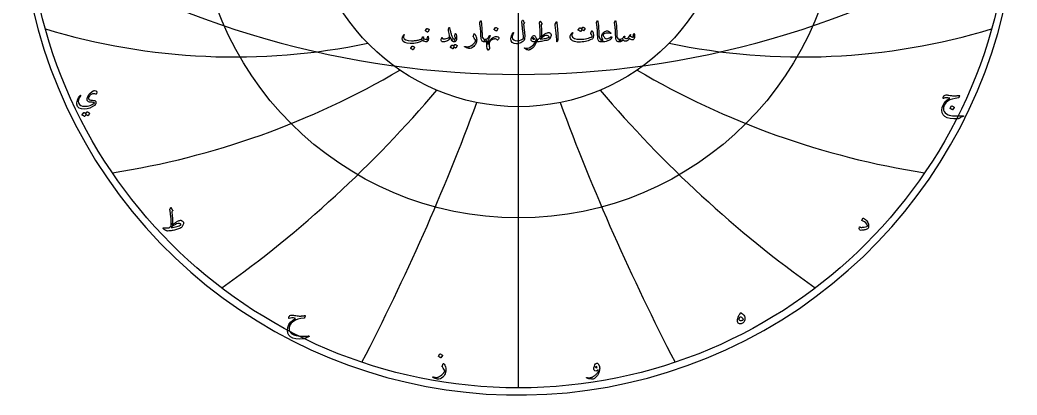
# Model space of a CAD drawing. Header units: millimetres. Extents: x -75 to 75, y -75 to 77.
# Drawn here: x -75.3 to 75.3, y -75.3 to -18.7 of the extents above; entities that cross this region are included whole.
import ezdxf

# ---------------------------------------------------------------- set-up
doc = ezdxf.new("R2010")
doc.units = ezdxf.units.MM
for name, color, linetype in [('CUT_OUTER', 1, 'Continuous'), ('ENGRAVE', 7, 'Continuous'), ('ENGRAVE_FINE', 8, 'Continuous'), ('TEXT', 5, 'Continuous')]:
    doc.layers.add(name, color=color, linetype=linetype)

msp = doc.modelspace()

# ---------------------------------------------------------------- linework, layer by layer
at = {"layer": 'CUT_OUTER'}
msp.add_arc((-0.0002, -0.0002), 75.3374, 146.249794, 87.803295, dxfattribs=at)
at = {"layer": 'ENGRAVE'}
for points in [[(0, -74.25), (0, 74.25)], [(0, -74.25), (0, -31.8152)]]:
    msp.add_lwpolyline(points, dxfattribs=at)
for radius in [74.25, 48.6033, 31.8152]:
    msp.add_circle((0, 0), radius, dxfattribs=at)
for centre, radius, start, end in [((-42.8764, 74.2642), 98.5689, 253.125475, 281.775865), ((42.8764, 74.2642), 98.5689, 258.224135, 286.874525), ((-80.4797, 80.4797), 123.7588, 278.882702, 300.370494), ((80.4797, 80.4797), 123.7588, 239.629506, 261.117298), ((-147.3692, 85.0837), 176.9723, 305.399857, 319.725052), ((147.3692, 85.0837), 176.9723, 220.274948, 234.600143), ((-328.0961, 87.9131), 343.1298, 332.527684, 339.690281), ((328.0961, 87.9131), 343.1298, 200.309719, 207.472316)]:
    msp.add_arc(centre, radius, start, end, dxfattribs=at)
at = {"layer": 'ENGRAVE_FINE'}
msp.add_arc((0, 111.5504), 138.4917, 237.678517, 302.321483, dxfattribs=at)
at = {"layer": 'TEXT'}
for points in [[(-5.7107, -18.869), (-5.7022, -18.8558), (-5.6942, -18.847), (-5.6868, -18.8426), (-5.6799, -18.8426), (-5.6695, -18.8484), (-5.6602, -18.8657), (-5.6519, -18.8945), (-5.6448, -18.9348), (-5.6086, -19.2628), (-5.5789, -19.5661), (-5.5559, -19.8446), (-5.5394, -20.0985), (-5.5288, -20.3156), (-5.5191, -20.5102), (-5.5102, -20.6822), (-5.5021, -20.8318), (-5.4951, -20.9589), (-5.4895, -21.0634), (-5.4852, -21.1455), (-5.4823, -21.205), (-5.4434, -21.3834), (-5.3572, -21.5146), (-5.2238, -21.5986), (-5.0432, -21.6354), (-4.993, -21.6486), (-4.9609, -21.6793), (-4.9469, -21.7276), (-4.951, -21.7935), (-4.9716, -21.8972), (-4.9938, -21.9713), (-5.0177, -22.0158), (-5.0432, -22.0306), (-5.2973, -21.9971), (-5.4845, -21.8967), (-5.6047, -21.7292), (-5.658, -21.4949), (-5.6663, -21.3828), (-5.6739, -21.2704), (-5.6806, -21.1577), (-5.6865, -21.0448), (-5.6919, -20.9316), (-5.6969, -20.8181), (-5.7017, -20.7043), (-5.7063, -20.5903), (-5.7145, -20.3728), (-5.726, -20.177), (-5.7409, -20.0028), (-5.759, -19.8504), (-5.7804, -19.704), (-5.8051, -19.5479), (-5.8331, -19.3823), (-5.8644, -19.2071), (-5.8685, -19.1755), (-5.8676, -19.1467), (-5.8619, -19.1206), (-5.8512, -19.0973)], [(0.6038, -18.7636), (0.6115, -18.7501), (0.6213, -18.7405), (0.6334, -18.7348), (0.6477, -18.7328), (0.662, -18.7353), (0.674, -18.7427), (0.6839, -18.7551), (0.6916, -18.7724), (0.7325, -18.8731), (0.7761, -18.9601), (0.8225, -19.0334), (0.8716, -19.0929), (0.8862, -19.1143), (0.8903, -19.139), (0.884, -19.167), (0.8672, -19.1983), (0.8565, -19.2134), (0.8464, -19.2279), (0.8368, -19.2419), (0.8277, -19.2554), (0.8192, -19.268), (0.8113, -19.2795), (0.8039, -19.29), (0.797, -19.2993), (0.7855, -19.3163), (0.7772, -19.3366), (0.7723, -19.3602), (0.7706, -19.3871), (0.7759, -19.463), (0.7827, -19.5458), (0.7912, -19.6354), (0.8014, -19.7318), (0.8129, -19.8352), (0.8255, -19.9453), (0.8393, -20.0624), (0.8541, -20.1863), (0.8707, -20.3099), (0.8854, -20.4262), (0.8981, -20.535), (0.909, -20.6364), (0.9182, -20.7307), (0.926, -20.8181), (0.9324, -20.8986), (0.9375, -20.9723), (0.9433, -21.1905), (0.9254, -21.3972), (0.884, -21.5923), (0.8189, -21.7759), (0.7555, -21.8838), (0.6576, -21.9834), (0.525, -22.0748), (0.3579, -22.1579), (0.1767, -22.2268), (0.0066, -22.2754), (-0.1526, -22.3037), (-0.3008, -22.3116), (-0.6718, -22.2606), (-0.9375, -22.1206), (-1.0978, -21.8917), (-1.1527, -21.5739), (-1.1335, -21.3371), (-1.0714, -21.1052), (-0.9666, -20.8782), (-0.8189, -20.6562), (-0.8077, -20.6433), (-0.7959, -20.6353), (-0.7835, -20.6323), (-0.7706, -20.6342), (-0.7569, -20.6394), (-0.7465, -20.6463), (-0.7394, -20.6548), (-0.7355, -20.6649), (-0.7328, -20.68), (-0.7333, -20.6946), (-0.7372, -20.7086), (-0.7443, -20.722), (-0.845, -20.9183), (-0.9145, -21.0854), (-0.9526, -21.2234), (-0.9595, -21.3324), (-0.8862, -21.567), (-0.7278, -21.7309), (-0.4844, -21.8239), (-0.1559, -21.8462), (0.1402, -21.814), (0.3919, -21.7397), (0.5991, -21.623), (0.7619, -21.4641), (0.7584, -21.3874), (0.7525, -21.2978), (0.7442, -21.1953), (0.7333, -21.0799), (0.7197, -20.9513), (0.7031, -20.8093), (0.6835, -20.6538), (0.6609, -20.4849), (0.6395, -20.3106), (0.6191, -20.1391), (0.5999, -19.9703), (0.5818, -19.8043), (0.5651, -19.641), (0.55, -19.4804), (0.5365, -19.3226), (0.5247, -19.1676), (0.5072, -19.0183), (0.508, -19.0013), (0.5105, -18.9853), (0.5146, -18.9705), (0.5203, -18.9568)], [(3.2824, -18.9217), (3.2928, -18.9104), (3.3021, -18.903), (3.3104, -18.8994), (3.3175, -18.8997), (3.326, -18.9035), (3.334, -18.9107), (3.3414, -18.9211), (3.3482, -18.9348), (3.3761, -18.9941), (3.4026, -19.049), (3.4277, -19.0995), (3.4514, -19.1456), (3.4741, -19.1868), (3.4959, -19.2225), (3.5169, -19.2526), (3.5371, -19.2773), (3.5519, -19.2977), (3.5568, -19.3191), (3.5519, -19.3416), (3.5371, -19.3652), (3.4492, -19.4749), (3.438, -19.4939), (3.4306, -19.5156), (3.427, -19.54), (3.4273, -19.5672), (3.4415, -19.7744), (3.4536, -19.9569), (3.4635, -20.1147), (3.4712, -20.2478), (3.477, -20.3565), (3.4811, -20.441), (3.4835, -20.5014), (3.4844, -20.5376), (3.4834, -20.6446), (3.4805, -20.7462), (3.4757, -20.8422), (3.469, -20.9328), (3.4606, -21.0179), (3.4509, -21.0975), (3.4398, -21.1716), (3.4273, -21.2402), (3.7256, -21.0118), (3.9839, -20.8362), (4.202, -20.7132), (4.3802, -20.643), (4.4595, -20.6243), (4.5305, -20.6166), (4.5934, -20.6199), (4.648, -20.6342), (4.7251, -20.6743), (4.7984, -20.7374), (4.8678, -20.8236), (4.9334, -20.9328), (4.9436, -20.9589), (4.9477, -20.9888), (4.9458, -21.0225), (4.9378, -21.0601), (4.8942, -21.1952), (4.8423, -21.3236), (4.7822, -21.4455), (4.7139, -21.5607), (4.6475, -21.6348), (4.5536, -21.6991), (4.4323, -21.7534), (4.2835, -21.7979), (4.0844, -21.8419), (3.8867, -21.8818), (3.6903, -21.9176), (3.4953, -21.9493), (3.302, -21.9767), (3.1106, -21.9993), (2.9211, -22.0173), (2.7335, -22.0306), (2.7123, -22.0245), (2.6929, -22.0064), (2.675, -21.9762), (2.6588, -21.934), (2.6446, -21.8821), (2.6369, -21.8319), (2.6358, -21.7833), (2.6413, -21.7364), (2.6536, -21.6955), (2.6731, -21.665), (2.6997, -21.645), (2.7335, -21.6354), (2.7783, -21.6329), (2.8208, -21.6299), (2.8607, -21.6263), (2.8981, -21.6222), (2.9331, -21.6181), (2.9657, -21.6145), (2.9957, -21.6115), (3.0233, -21.609), (3.2692, -21.3719), (3.2714, -21.3616), (3.2736, -21.3483), (3.2758, -21.332), (3.278, -21.3126), (3.2802, -21.2903), (3.2824, -21.2649), (3.2846, -21.2365), (3.2868, -21.205), (3.2887, -21.1709), (3.2901, -21.1342), (3.2909, -21.0951), (3.2912, -21.0536), (3.2912, -21.0098), (3.2912, -20.9641), (3.2912, -20.9165), (3.2912, -20.8669), (3.2906, -20.8109), (3.289, -20.744), (3.2862, -20.666), (3.2824, -20.5771), (3.2774, -20.4778), (3.2714, -20.3685), (3.2643, -20.2494), (3.256, -20.1204), (3.2371, -19.8342), (3.2198, -19.6078), (3.2042, -19.4412), (3.1902, -19.3344), (3.1789, -19.2658), (3.1715, -19.2137), (3.1679, -19.178), (3.1682, -19.1588), (3.1815, -19.1226), (3.1951, -19.0885), (3.209, -19.0567), (3.2231, -19.027), (3.2375, -18.9991), (3.2522, -18.9722), (3.2671, -18.9464), (3.2824, -18.9217)], [(5.6668, -19.0885), (5.7087, -19.0073), (5.7425, -18.9787), (5.768, -19.0029), (5.7853, -19.0797), (5.8863, -20.1556), (5.9464, -20.8159), (5.9599, -21.3434), (5.9267, -21.738), (5.8468, -21.9998), (5.8322, -22.0213), (5.8193, -22.0328), (5.8081, -22.0344), (5.7985, -22.0262), (5.7908, -22.0133), (5.7853, -21.9966), (5.782, -21.976), (5.7809, -21.9515), (5.7809, -21.7614), (5.7721, -21.5596), (5.7546, -21.3464), (5.7282, -21.1216), (5.7225, -21.0629), (5.7052, -20.9043), (5.6764, -20.6457), (5.636, -20.2873), (5.5394, -19.4925), (5.5372, -19.4502), (5.5394, -19.4113), (5.546, -19.3756), (5.557, -19.3432)], [(11.9373, -18.869), (11.9458, -18.8558), (11.9538, -18.847), (11.9612, -18.8426), (11.968, -18.8426), (11.9785, -18.8484), (11.9878, -18.8657), (11.996, -18.8945), (12.0032, -18.9348), (12.0394, -19.2628), (12.069, -19.5661), (12.0921, -19.8446), (12.1085, -20.0985), (12.1191, -20.3156), (12.1288, -20.5102), (12.1378, -20.6822), (12.1459, -20.8318), (12.1529, -20.9589), (12.1585, -21.0634), (12.1627, -21.1455), (12.1656, -21.205), (12.2046, -21.3834), (12.2908, -21.5146), (12.4242, -21.5986), (12.6047, -21.6354), (12.655, -21.6486), (12.6871, -21.6793), (12.7011, -21.7276), (12.6969, -21.7935), (12.6764, -21.8972), (12.6541, -21.9713), (12.6303, -22.0158), (12.6047, -22.0306), (12.3506, -21.9971), (12.1634, -21.8967), (12.0432, -21.7292), (11.99, -21.4949), (11.9816, -21.3828), (11.9741, -21.2704), (11.9673, -21.1577), (11.9614, -21.0448), (11.9561, -20.9316), (11.951, -20.8181), (11.9462, -20.7043), (11.9417, -20.5903), (11.9334, -20.3728), (11.9219, -20.177), (11.9071, -20.0028), (11.889, -19.8504), (11.8676, -19.704), (11.8429, -19.5479), (11.8149, -19.3823), (11.7836, -19.2071), (11.7795, -19.1755), (11.7803, -19.1467), (11.7861, -19.1206), (11.7968, -19.0973)], [(14.6554, -18.869), (14.6639, -18.8558), (14.6719, -18.847), (14.6793, -18.8426), (14.6861, -18.8426), (14.6966, -18.8484), (14.7059, -18.8657), (14.7141, -18.8945), (14.7213, -18.9348), (14.7575, -19.2628), (14.7871, -19.5661), (14.8102, -19.8446), (14.8266, -20.0985), (14.8372, -20.3156), (14.847, -20.5102), (14.8559, -20.6822), (14.864, -20.8318), (14.871, -20.9589), (14.8766, -21.0634), (14.8809, -21.1455), (14.8837, -21.205), (14.9227, -21.3834), (15.0089, -21.5146), (15.1423, -21.5986), (15.3228, -21.6354), (15.3731, -21.6486), (15.4052, -21.6793), (15.4192, -21.7276), (15.4151, -21.7935), (15.3945, -21.8972), (15.3722, -21.9713), (15.3484, -22.0158), (15.3228, -22.0306), (15.0687, -21.9971), (14.8815, -21.8967), (14.7613, -21.7292), (14.7081, -21.4949), (14.6997, -21.3828), (14.6922, -21.2704), (14.6854, -21.1577), (14.6795, -21.0448), (14.6742, -20.9316), (14.6691, -20.8181), (14.6643, -20.7043), (14.6598, -20.5903), (14.6516, -20.3728), (14.64, -20.177), (14.6252, -20.0028), (14.6071, -19.8504), (14.5857, -19.704), (14.561, -19.5479), (14.533, -19.3823), (14.5017, -19.2071), (14.4976, -19.1755), (14.4984, -19.1467), (14.5042, -19.1206), (14.5149, -19.0973)], [(-14.4007, -21.451), (-14.3965, -21.4531), (-14.3925, -21.4553), (-14.3888, -21.4575), (-14.3853, -21.4597), (-14.3819, -21.4622), (-14.3782, -21.4652), (-14.3742, -21.4688), (-14.37, -21.4729), (-14.3346, -21.5146), (-14.3206, -21.5739), (-14.328, -21.6507), (-14.3568, -21.7452), (-14.3834, -21.8025), (-14.4106, -21.8385), (-14.4383, -21.853), (-14.4666, -21.8462), (-14.4808, -21.8393), (-14.4929, -21.8363), (-14.5028, -21.8371), (-14.5105, -21.8418), (-14.8706, -22.0388), (-15.3009, -22.1777), (-15.8015, -22.2584), (-16.3723, -22.2809), (-16.8339, -22.2414), (-17.1825, -22.136), (-17.418, -21.9647), (-17.5404, -21.7276), (-17.5593, -21.6156), (-17.5634, -21.5036), (-17.5527, -21.3917), (-17.5272, -21.2797), (-17.4923, -21.1806), (-17.4492, -21.0898), (-17.3979, -21.0072), (-17.3384, -20.9328), (-17.3271, -20.9235), (-17.3153, -20.9174), (-17.303, -20.9147), (-17.2901, -20.9152), (-17.278, -20.9204), (-17.2681, -20.9273), (-17.2604, -20.9358), (-17.2549, -20.946), (-17.2525, -20.9559), (-17.2538, -20.9679), (-17.2591, -20.9822), (-17.2681, -20.9987), (-17.3318, -21.092), (-17.3735, -21.1831), (-17.3933, -21.272), (-17.3911, -21.3587), (-17.2868, -21.5761), (-17.0442, -21.732), (-16.6632, -21.8264), (-16.144, -21.8593), (-16.0014, -21.8571), (-15.8591, -21.8505), (-15.7171, -21.8396), (-15.5753, -21.8242), (-15.4347, -21.8044), (-15.2959, -21.7803), (-15.1591, -21.7517), (-15.0242, -21.7188), (-14.8933, -21.6815), (-14.786, -21.6442), (-14.7023, -21.6068), (-14.6422, -21.5695), (-14.619, -21.5498), (-14.5978, -21.5256), (-14.5784, -21.4971), (-14.561, -21.4641), (-14.5447, -21.4274), (-14.5286, -21.3873), (-14.5128, -21.3439), (-14.4973, -21.2973), (-14.4913, -21.283), (-14.4819, -21.2709), (-14.4693, -21.261), (-14.4534, -21.2534), (-14.4364, -21.2492), (-14.4205, -21.2501), (-14.4056, -21.2558), (-14.3919, -21.2665), (-14.3809, -21.2813), (-14.3744, -21.2995), (-14.3722, -21.3209), (-14.3744, -21.3456)], [(-13.8474, -20.0063), (-13.8419, -20.0008), (-13.8343, -19.9975), (-13.8244, -19.9964), (-13.8123, -19.9975), (-13.7269, -20.0321), (-13.6465, -20.0743), (-13.5711, -20.1243), (-13.5005, -20.1819), (-13.4937, -20.1907), (-13.4906, -20.1995), (-13.4915, -20.2083), (-13.4961, -20.217), (-13.7025, -20.5508), (-13.7102, -20.5587), (-13.7201, -20.5607), (-13.7322, -20.5565), (-13.7464, -20.5464), (-13.7588, -20.5376), (-13.7783, -20.5244), (-13.8049, -20.5069), (-13.8386, -20.4849), (-13.8801, -20.4586), (-13.9298, -20.4278), (-13.9877, -20.3927), (-14.0538, -20.3532), (-14.0626, -20.3466), (-14.067, -20.34), (-14.067, -20.3334), (-14.0626, -20.3268)], [(-10.4136, -19.9492), (-10.3883, -20.0643), (-10.3609, -20.1814), (-10.3312, -20.3003), (-10.2994, -20.4212), (-10.2654, -20.5446), (-10.2291, -20.671), (-10.1907, -20.8004), (-10.1501, -20.9328), (-10.068, -21.171), (-9.9931, -21.35), (-9.9253, -21.4696), (-9.8647, -21.53), (-9.8117, -21.5659), (-9.7582, -21.6167), (-9.7041, -21.6823), (-9.6495, -21.7627), (-9.5979, -21.8623), (-9.5836, -21.9373), (-9.6067, -21.9875), (-9.6671, -22.013), (-9.8622, -21.9933), (-10.0348, -21.8637), (-10.1849, -21.6244), (-10.3126, -21.2753), (-10.3153, -21.2695), (-10.3192, -21.2654), (-10.3241, -21.263), (-10.3301, -21.2621), (-10.3345, -21.263), (-10.3389, -21.2654), (-10.3433, -21.2695), (-10.3477, -21.2753), (-10.36, -21.3318), (-10.3751, -21.3917), (-10.393, -21.4548), (-10.4136, -21.5212), (-10.4361, -21.5841), (-10.4597, -21.6365), (-10.4844, -21.6785), (-10.5102, -21.71), (-10.6029, -21.791), (-10.7187, -21.8626), (-10.8576, -21.9249), (-11.0195, -21.9779), (-11.1842, -22.0171), (-11.3269, -22.0339), (-11.4477, -22.0281), (-11.5465, -21.9998), (-11.631, -21.929), (-11.6694, -21.8044), (-11.6617, -21.626), (-11.6079, -21.3939), (-11.6027, -21.3862), (-11.5959, -21.3807), (-11.5874, -21.3774), (-11.5772, -21.3763), (-11.5651, -21.3777), (-11.5553, -21.3818), (-11.5476, -21.3887), (-11.5421, -21.3983), (-11.5212, -21.4468), (-11.4982, -21.4872), (-11.4729, -21.5193), (-11.4455, -21.5432), (-11.3599, -21.575), (-11.2435, -21.5827), (-11.0964, -21.5662), (-10.9185, -21.5256), (-10.7289, -21.4647), (-10.5815, -21.3961), (-10.4764, -21.3198), (-10.4136, -21.2358), (-10.4031, -21.1507), (-10.4201, -21.0053), (-10.4646, -20.7994), (-10.5365, -20.5332), (-10.5711, -20.393), (-10.5914, -20.2796), (-10.5974, -20.1932), (-10.5892, -20.1336), (-10.5058, -19.8965), (-10.4967, -19.8715), (-10.4871, -19.8537), (-10.477, -19.843), (-10.4663, -19.8394), (-10.4531, -19.8463), (-10.4399, -19.8669), (-10.4267, -19.9012), (-10.4136, -19.9492)], [(-9.5266, -21.3675), (-9.5524, -21.3244), (-9.5771, -21.2874), (-9.6007, -21.2564), (-9.6232, -21.2314), (-9.6394, -21.21), (-9.6484, -21.1853), (-9.6503, -21.1573), (-9.6451, -21.126), (-9.5529, -20.7923), (-9.54, -20.7632), (-9.5233, -20.755), (-9.5027, -20.7676), (-9.4783, -20.8011), (-9.4415, -20.8721), (-9.4102, -20.958), (-9.3844, -21.0588), (-9.3641, -21.1743), (-9.3523, -21.2852), (-9.3476, -21.3939), (-9.3501, -21.5004), (-9.3597, -21.6046), (-9.3753, -21.6955), (-9.3959, -21.7748), (-9.4214, -21.8426), (-9.4519, -21.8988), (-9.4895, -21.9406), (-9.5408, -21.9735), (-9.6059, -21.9976), (-9.6846, -22.013), (-9.7653, -22.016), (-9.8405, -22.0031), (-9.9102, -21.9743), (-9.9744, -21.9296), (-10.0241, -21.8728), (-10.0502, -21.8077), (-10.0527, -21.7345), (-10.0315, -21.6529), (-9.9978, -21.5863), (-9.958, -21.5443), (-9.9122, -21.527), (-9.8603, -21.5344), (-9.7406, -21.5632), (-9.6363, -21.5662), (-9.5474, -21.5434), (-9.4739, -21.4949), (-9.4722, -21.482), (-9.4804, -21.4564), (-9.4986, -21.4183), (-9.5266, -21.3675)], [(-6.7206, -20.8055), (-6.7182, -20.7975), (-6.7151, -20.7912), (-6.7116, -20.7865), (-6.7074, -20.7835), (-6.6951, -20.7824), (-6.68, -20.7879), (-6.6622, -20.8), (-6.6416, -20.8186), (-6.5614, -20.9139), (-6.4923, -21.0239), (-6.4341, -21.1488), (-6.3869, -21.2885), (-6.3501, -21.4389), (-6.3276, -21.5871), (-6.3194, -21.7331), (-6.3254, -21.8769), (-6.3644, -22.0663), (-6.4286, -22.2479), (-6.5181, -22.4219), (-6.6328, -22.5883), (-6.77, -22.7389), (-6.927, -22.8616), (-7.1037, -22.9563), (-7.3003, -23.023), (-7.3529, -23.0342), (-7.4056, -23.0372), (-7.4583, -23.032), (-7.511, -23.0186), (-7.6325, -22.9762), (-7.7421, -22.9368), (-7.8399, -22.9004), (-7.926, -22.8671), (-8, -22.8368), (-8.0616, -22.8095), (-8.1108, -22.7852), (-8.1477, -22.7639), (-8.1554, -22.7573), (-8.1609, -22.7507), (-8.1642, -22.7441), (-8.1653, -22.7376), (-8.1645, -22.729), (-8.162, -22.7211), (-8.1579, -22.7137), (-8.1521, -22.7068), (-8.1447, -22.7016), (-8.1357, -22.6991), (-8.125, -22.6994), (-8.1126, -22.7024), (-8.0374, -22.7226), (-7.9655, -22.7392), (-7.8969, -22.7522), (-7.8316, -22.7617), (-7.769, -22.7676), (-7.7086, -22.7699), (-7.6504, -22.7687), (-7.5945, -22.7639), (-7.5386, -22.755), (-7.4808, -22.7414), (-7.4211, -22.7231), (-7.3595, -22.7002), (-7.296, -22.6724), (-7.2305, -22.6393), (-7.1632, -22.601), (-7.0939, -22.5575), (-6.8993, -22.4175), (-6.7327, -22.2655), (-6.5941, -22.1014), (-6.4835, -21.9252), (-6.4764, -21.9109), (-6.4725, -21.8945), (-6.472, -21.8758), (-6.4747, -21.8549), (-6.5208, -21.7317), (-6.5933, -21.5948), (-6.6921, -21.4441), (-6.8172, -21.2797), (-6.8227, -21.2693), (-6.826, -21.2599), (-6.8271, -21.2517), (-6.826, -21.2446)], [(-4.3406, -21.9955), (-4.3889, -22.0992), (-4.4241, -22.2084), (-4.446, -22.3231), (-4.4548, -22.4433), (-4.451, -22.5685), (-4.435, -22.698), (-4.407, -22.832), (-4.367, -22.9703), (-4.362, -22.9887), (-4.3604, -23.0043), (-4.362, -23.0172), (-4.367, -23.0274), (-4.5251, -23.2513), (-4.5396, -23.2675), (-4.5525, -23.2766), (-4.5638, -23.2785), (-4.5734, -23.2733), (-4.7238, -23.0156), (-4.7973, -22.6991), (-4.794, -22.324), (-4.7139, -21.8901), (-4.7904, -21.9515), (-4.8709, -21.9955), (-4.9551, -22.0218), (-5.0432, -22.0306), (-5.0621, -22.0248), (-5.0794, -22.0075), (-5.0951, -21.9787), (-5.1091, -21.9384), (-5.117, -21.9141), (-5.1233, -21.8895), (-5.128, -21.8647), (-5.131, -21.8396), (-5.1332, -21.8145), (-5.1354, -21.7896), (-5.1376, -21.7651), (-5.1398, -21.7408), (-5.1371, -21.6963), (-5.1201, -21.6639), (-5.0888, -21.6436), (-5.0432, -21.6354), (-4.864, -21.5953), (-4.6952, -21.4971), (-4.5369, -21.3406), (-4.3889, -21.126), (-4.3689, -21.0988), (-4.3483, -21.0832), (-4.3272, -21.0791), (-4.3055, -21.0865), (-4.2896, -21.1005), (-4.2814, -21.1161), (-4.2808, -21.1334), (-4.2879, -21.1524), (-4.3268, -21.221), (-4.3642, -21.2907), (-4.4003, -21.3615), (-4.435, -21.4334), (-4.4684, -21.5064), (-4.5004, -21.5805), (-4.531, -21.6557), (-4.5602, -21.732), (-4.625, -21.9397), (-4.6612, -22.1195), (-4.6689, -22.2713), (-4.648, -22.395), (-4.6461, -22.3989), (-4.6447, -22.4016), (-4.6439, -22.4033), (-4.6436, -22.4038), (-4.6433, -22.4033), (-4.6425, -22.4016), (-4.6411, -22.3989), (-4.6392, -22.395), (-4.6125, -22.3321), (-4.5849, -22.2704), (-4.5565, -22.2102), (-4.5273, -22.1513), (-4.4969, -22.0936), (-4.4652, -22.0366), (-4.4322, -21.9805), (-4.3977, -21.9252), (-4.3727, -21.8868), (-4.3505, -21.8637), (-4.331, -21.856), (-4.3143, -21.8637), (-4.3061, -21.8802), (-4.3077, -21.9076), (-4.3192, -21.9461), (-4.3406, -21.9955)], [(-3.4756, -19.8438), (-3.4701, -19.8383), (-3.4624, -19.835), (-3.4525, -19.8339), (-3.4404, -19.835), (-3.3551, -19.8696), (-3.2747, -19.9119), (-3.1992, -19.9618), (-3.1287, -20.0194), (-3.1218, -20.0282), (-3.1188, -20.037), (-3.1196, -20.0458), (-3.1243, -20.0546), (-3.3307, -20.3883), (-3.3384, -20.3963), (-3.3482, -20.3982), (-3.3603, -20.3941), (-3.3746, -20.3839), (-3.3869, -20.3751), (-3.4064, -20.362), (-3.433, -20.3444), (-3.4668, -20.3224), (-3.5082, -20.2961), (-3.5579, -20.2653), (-3.6158, -20.2302), (-3.682, -20.1907), (-3.6907, -20.1841), (-3.6951, -20.1775), (-3.6951, -20.1709), (-3.6907, -20.1644)], [(2.6457, -22.0789), (2.5427, -22.4403), (2.3701, -22.743), (2.1278, -22.987), (1.8157, -23.1723), (1.7721, -23.1911), (1.729, -23.208), (1.6865, -23.2229), (1.6445, -23.2359), (1.6033, -23.2468), (1.5632, -23.2552), (1.5243, -23.2611), (1.4864, -23.2645), (1.392, -23.251), (1.2668, -23.2019), (1.111, -23.1171), (0.9243, -22.9966), (0.9043, -22.9793), (0.8925, -22.9626), (0.8889, -22.9464), (0.8936, -22.9308), (0.904, -22.9187), (0.9177, -22.9132), (0.9348, -22.9143), (0.9551, -22.922), (1.1491, -22.9848), (1.3667, -22.9846), (1.608, -22.9212), (1.8728, -22.7946), (2.0891, -22.6478), (2.268, -22.4752), (2.4096, -22.2768), (2.5139, -22.0525), (2.5131, -22.0446), (2.5106, -22.0383), (2.5065, -22.0336), (2.5007, -22.0306), (2.3495, -22.0218), (2.2208, -22.0042), (2.1146, -21.9779), (2.0309, -21.9428), (1.9661, -21.8884), (1.9255, -21.8132), (1.909, -21.7172), (1.9167, -21.6003), (1.9192, -21.5847), (1.9222, -21.569), (1.9258, -21.5529), (1.9299, -21.5366), (1.9346, -21.5197), (1.9398, -21.502), (1.9455, -21.4835), (1.9519, -21.4641), (2.0035, -21.3387), (2.066, -21.2347), (2.1396, -21.1521), (2.2241, -21.0909), (2.3106, -21.0574), (2.3899, -21.0579), (2.4621, -21.0925), (2.5271, -21.1611), (2.5839, -21.2566), (2.627, -21.3675), (2.6564, -21.4938), (2.672, -21.6354), (2.6806, -21.6352), (2.689, -21.6348), (2.6971, -21.6341), (2.7049, -21.6332), (2.7128, -21.6322), (2.7209, -21.6315), (2.7292, -21.6311), (2.7379, -21.631), (2.7675, -21.6373), (2.7906, -21.6562), (2.807, -21.6878), (2.8169, -21.732), (2.821, -21.7806), (2.8202, -21.8297), (2.8144, -21.8794), (2.8037, -21.9296), (2.7897, -21.9738), (2.7741, -22.0053), (2.7568, -22.0243), (2.7379, -22.0306), (2.6544, -22.0306), (2.6539, -22.0385), (2.6522, -22.0492), (2.6495, -22.0627), (2.6457, -22.0789)], [(4.2265, -21.0382), (4.2042, -21.039), (4.1815, -21.0415), (4.1581, -21.0456), (4.1342, -21.0514), (3.9185, -21.1362), (3.7061, -21.2544), (3.497, -21.4062), (3.2912, -21.5915), (3.4967, -21.5723), (3.6918, -21.5498), (3.8765, -21.524), (4.0508, -21.4949), (4.2147, -21.4622), (4.3681, -21.4257), (4.5111, -21.3854), (4.6436, -21.3412), (4.656, -21.336), (4.6623, -21.3291), (4.6626, -21.3206), (4.6568, -21.3104), (4.5624, -21.1946), (4.4592, -21.1106), (4.3472, -21.0585), (4.2265, -21.0382)], [(11.1381, -20.3971), (11.1676, -20.4341), (11.1946, -20.475), (11.2192, -20.5198), (11.2413, -20.5683), (11.2609, -20.6205), (11.2781, -20.6759), (11.2927, -20.7346), (11.305, -20.7967), (11.3209, -20.9213), (11.3247, -21.0448), (11.3165, -21.1672), (11.2962, -21.2885), (11.2654, -21.3966), (11.2259, -21.4839), (11.1776, -21.5503), (11.1205, -21.5959), (10.9394, -21.6916), (10.7473, -21.777), (10.5442, -21.8519), (10.3301, -21.9164), (10.1051, -21.9699), (9.8691, -22.0119), (9.6221, -22.0424), (9.3641, -22.0613), (8.8805, -22.0564), (8.4837, -21.9889), (8.1735, -21.8588), (7.9501, -21.6661), (7.8585, -21.5154), (7.8162, -21.3533), (7.8233, -21.1795), (7.8799, -20.9943), (7.899, -20.9543), (7.921, -20.9136), (7.9462, -20.872), (7.9743, -20.8296), (8.0054, -20.7864), (8.0396, -20.7423), (8.0768, -20.6975), (8.117, -20.6518), (8.1304, -20.6389), (8.1444, -20.6309), (8.159, -20.6279), (8.1741, -20.6298), (8.1842, -20.6337), (8.1927, -20.6408), (8.1996, -20.6512), (8.2048, -20.6649), (8.2073, -20.6778), (8.2059, -20.6902), (8.2007, -20.702), (8.1917, -20.7132), (8.1541, -20.758), (8.1203, -20.8044), (8.0904, -20.8524), (8.0643, -20.9021), (8.0465, -20.9495), (8.0369, -20.9954), (8.0355, -21.0396), (8.0424, -21.0821), (8.1796, -21.3305), (8.4376, -21.5047), (8.8163, -21.6049), (9.3158, -21.631), (9.5904, -21.6204), (9.852, -21.5975), (10.1008, -21.5622), (10.3367, -21.5146), (10.56, -21.4547), (10.7709, -21.3823), (10.9695, -21.2977), (11.1557, -21.2007), (11.1375, -21.1101), (11.0964, -21.0096), (11.0322, -20.8993), (10.9449, -20.7791), (10.9421, -20.7676), (10.9427, -20.7462), (10.9465, -20.7149), (10.9537, -20.6737), (10.9556, -20.6696), (10.957, -20.666), (10.9578, -20.663), (10.9581, -20.6605), (10.9723, -20.6046), (10.9932, -20.542), (11.0206, -20.4728), (11.0547, -20.3971), (11.0698, -20.374), (11.0887, -20.3663), (11.1115, -20.374), (11.1381, -20.3971)], [(9.7066, -19.8131), (9.7121, -19.8076), (9.7198, -19.8043), (9.7296, -19.8032), (9.7417, -19.8043), (9.7849, -19.8205), (9.8268, -19.8383), (9.8673, -19.8578), (9.9064, -19.8789), (9.9444, -19.902), (9.9816, -19.9272), (10.0179, -19.9547), (10.0535, -19.9843), (10.0604, -19.9934), (10.0634, -20.003), (10.0625, -20.0131), (10.0579, -20.0238), (9.8471, -20.3576), (9.8413, -20.362), (9.8328, -20.362), (9.8216, -20.3576), (9.8076, -20.3488), (9.798, -20.3407), (9.7823, -20.3296), (9.7607, -20.3154), (9.7329, -20.2983), (9.6989, -20.2778), (9.6583, -20.2538), (9.6111, -20.2262), (9.5573, -20.1951), (9.3904, -20.4542), (9.3827, -20.4621), (9.3729, -20.464), (9.3608, -20.4599), (9.3465, -20.4498), (9.3342, -20.441), (9.3147, -20.4278), (9.2881, -20.4103), (9.2543, -20.3883), (9.2129, -20.362), (9.1632, -20.3312), (9.1053, -20.2961), (9.0391, -20.2566), (9.0323, -20.25), (9.0293, -20.2434), (9.0301, -20.2368), (9.0347, -20.2302), (9.2499, -19.9097), (9.2554, -19.9042), (9.2631, -19.9009), (9.273, -19.8998), (9.285, -19.9009), (9.3218, -19.9128), (9.3575, -19.9267), (9.3921, -19.9425), (9.4256, -19.9602), (9.4579, -19.9795), (9.4892, -20.0002), (9.5194, -20.0223), (9.5485, -20.0458)], [(14.0845, -21.3148), (13.966, -21.5783), (13.9509, -21.6044), (13.9363, -21.6255), (13.9223, -21.6417), (13.9089, -21.6529), (13.8406, -21.6997), (13.7673, -21.7435), (13.6891, -21.7843), (13.6059, -21.822), (13.5181, -21.8573), (13.4259, -21.8906), (13.3293, -21.922), (13.2283, -21.9515), (13.0395, -21.9976), (12.8726, -22.0262), (12.7277, -22.0372), (12.6047, -22.0306), (12.5578, -22.0092), (12.5268, -21.9669), (12.5117, -21.9038), (12.5125, -21.8198), (12.5238, -21.7441), (12.54, -21.6881), (12.5611, -21.6518), (12.5872, -21.6354), (12.5916, -21.6354), (12.596, -21.6354), (12.6003, -21.6354), (12.6047, -21.6354), (12.6374, -21.6387), (12.6695, -21.6398), (12.7011, -21.6387), (12.7321, -21.6354), (12.6788, -21.5566), (12.6377, -21.4696), (12.6086, -21.3744), (12.5916, -21.2709), (12.5891, -21.0857), (12.6212, -20.9207), (12.6879, -20.7761), (12.7892, -20.6518), (12.9195, -20.5357), (13.0471, -20.4465), (13.172, -20.3842), (13.2941, -20.3488), (13.4259, -20.3491), (13.5752, -20.3982), (13.742, -20.4962), (13.9265, -20.643), (13.9473, -20.6658), (13.9572, -20.6902), (13.9561, -20.7163), (13.944, -20.744), (13.9267, -20.7654), (13.9056, -20.7769), (13.8806, -20.7786), (13.8518, -20.7703), (13.6452, -20.7105), (13.438, -20.6891), (13.2302, -20.7061), (13.0219, -20.7615), (12.9393, -20.7964), (12.8759, -20.8351), (12.8317, -20.8776), (12.8067, -20.924), (12.8007, -20.9827), (12.8177, -21.0579), (12.8578, -21.1496), (12.9209, -21.2577), (12.9977, -21.367), (13.0702, -21.4488), (13.1383, -21.5031), (13.2019, -21.53), (13.3405, -21.5437), (13.4797, -21.5278), (13.6194, -21.4822), (13.7596, -21.407), (13.8869, -21.3192), (13.9528, -21.2775), (14.0055, -21.2534), (14.045, -21.2468), (14.0714, -21.2577), (14.0821, -21.2712), (14.0878, -21.2852), (14.0887, -21.2997), (14.0845, -21.3148)], [(17.4525, -20.7791), (17.4621, -20.7725), (17.4734, -20.7747), (17.4863, -20.7857), (17.5008, -20.8055), (17.5165, -20.8389), (17.5283, -20.8867), (17.5362, -20.9487), (17.5404, -21.025), (17.5417, -21.1117), (17.5371, -21.1963), (17.5264, -21.2786), (17.5096, -21.3587), (17.4608, -21.5146), (17.4064, -21.6266), (17.3466, -21.6947), (17.2813, -21.7188), (17.1268, -21.7098), (16.9838, -21.6694), (16.8523, -21.5978), (16.7324, -21.4949), (16.6501, -21.6571), (16.5524, -21.7836), (16.4393, -21.8744), (16.3108, -21.9296), (16.1761, -21.9417), (16.0397, -21.9076), (15.9017, -21.8275), (15.762, -21.7012), (15.6489, -21.8453), (15.538, -21.9482), (15.4293, -22.01), (15.3228, -22.0306), (15.3014, -22.0185), (15.2811, -21.9823), (15.2619, -21.9219), (15.2438, -21.8374), (15.2372, -21.7539), (15.2482, -21.6925), (15.2767, -21.6529), (15.3228, -21.6354), (15.5254, -21.5895), (15.7027, -21.5004), (15.8547, -21.3678), (15.9815, -21.1919), (15.9884, -21.1823), (15.9958, -21.1754), (16.0037, -21.1713), (16.0123, -21.1699), (16.0227, -21.171), (16.032, -21.1743), (16.0402, -21.1798), (16.0474, -21.1875), (16.0515, -21.2111), (16.0419, -21.2512), (16.0186, -21.3077), (15.9815, -21.3807), (16.0301, -21.437), (16.1056, -21.4784), (16.2079, -21.505), (16.3372, -21.5168), (16.4983, -21.4831), (16.6391, -21.373), (16.7596, -21.1867), (16.8597, -20.924), (16.8647, -20.9106), (16.8707, -20.901), (16.8779, -20.8952), (16.8861, -20.8933), (16.8984, -20.8944), (16.9091, -20.8977), (16.9182, -20.9032), (16.9256, -20.9108), (16.9311, -20.9218), (16.9344, -20.9328), (16.9355, -20.9438), (16.9344, -20.9548), (16.8905, -21.1392), (16.9418, -21.1847), (17.0035, -21.2248), (17.0757, -21.2594), (17.1583, -21.2885), (17.2387, -21.3074), (17.3, -21.3115), (17.3419, -21.3008), (17.3647, -21.2753), (17.3721, -21.2363), (17.368, -21.1809), (17.3524, -21.109), (17.3252, -21.0206), (17.3299, -20.9956), (17.3526, -20.9471), (17.3935, -20.8749), (17.4525, -20.7791)], [(-14.5324, -21.8022), (-14.5802, -21.757), (-14.6049, -21.7001), (-14.6065, -21.6318), (-14.5851, -21.5519), (-14.5388, -21.4803), (-14.4962, -21.4367), (-14.4575, -21.421), (-14.4227, -21.4334), (-14.258, -21.5423), (-14.0933, -21.6189), (-13.9287, -21.6631), (-13.764, -21.6749), (-13.7582, -21.6738), (-13.7541, -21.6705), (-13.7516, -21.665), (-13.7508, -21.6573), (-13.7549, -21.6428), (-13.7673, -21.6211), (-13.7879, -21.5923), (-13.8167, -21.5563), (-13.8222, -21.5454), (-13.8255, -21.5344), (-13.8266, -21.5234), (-13.8255, -21.5124), (-13.7201, -21.2094), (-13.7151, -21.1979), (-13.7091, -21.1897), (-13.702, -21.1847), (-13.6937, -21.1831), (-13.6855, -21.1845), (-13.6784, -21.1886), (-13.6723, -21.1954), (-13.6674, -21.205), (-13.6345, -21.3036), (-13.6147, -21.4016), (-13.6081, -21.499), (-13.6147, -21.5959), (-13.6361, -21.7163), (-13.6652, -21.8143), (-13.702, -21.8898), (-13.7464, -21.9428), (-13.7802, -21.9719), (-13.8112, -21.9933), (-13.8395, -22.007), (-13.865, -22.013), (-14.0121, -22.0163), (-14.1724, -21.9823), (-14.3458, -21.9109), (-14.5324, -21.8022)], [(-9.6056, -22.4214), (-9.6001, -22.4159), (-9.5924, -22.4126), (-9.5825, -22.4115), (-9.5705, -22.4126), (-9.5272, -22.4288), (-9.4854, -22.4466), (-9.4449, -22.4661), (-9.4058, -22.4873), (-9.3678, -22.5103), (-9.3306, -22.5356), (-9.2942, -22.563), (-9.2587, -22.5926), (-9.2518, -22.6017), (-9.2488, -22.6113), (-9.2496, -22.6215), (-9.2543, -22.6322), (-9.4651, -22.9659), (-9.4708, -22.9703), (-9.4793, -22.9703), (-9.4906, -22.9659), (-9.5046, -22.9571), (-9.5142, -22.949), (-9.5298, -22.9379), (-9.5515, -22.9238), (-9.5792, -22.9066), (-9.6133, -22.8862), (-9.6539, -22.8622), (-9.7011, -22.8346), (-9.7549, -22.8034), (-9.9218, -23.0625), (-9.9294, -23.0705), (-9.9393, -23.0724), (-9.9514, -23.0683), (-9.9657, -23.0581), (-9.978, -23.0493), (-9.9975, -23.0362), (-10.0241, -23.0186), (-10.0579, -22.9966), (-10.0993, -22.9703), (-10.149, -22.9395), (-10.2069, -22.9044), (-10.273, -22.8649), (-10.2799, -22.8583), (-10.2829, -22.8517), (-10.2821, -22.8451), (-10.2774, -22.8385), (-10.0623, -22.518), (-10.0568, -22.5125), (-10.0491, -22.5092), (-10.0392, -22.5081), (-10.0271, -22.5092), (-9.9904, -22.5212), (-9.9547, -22.535), (-9.9201, -22.5508), (-9.8866, -22.5685), (-9.8542, -22.5878), (-9.823, -22.6086), (-9.7928, -22.6307), (-9.7637, -22.6541)], [(-3.2341, -21.7583), (-3.2909, -21.6694), (-3.3647, -21.609), (-3.4555, -21.5772), (-3.5634, -21.5739), (-3.6246, -21.5817), (-3.6853, -21.592), (-3.7454, -21.6048), (-3.8049, -21.62), (-3.8639, -21.6383), (-3.9224, -21.6601), (-3.9803, -21.6855), (-4.0376, -21.7144), (-4.1359, -21.7803), (-4.2287, -21.8725), (-4.3159, -21.9911), (-4.3977, -22.136), (-4.421, -22.1686), (-4.4427, -22.1876), (-4.4628, -22.1928), (-4.4811, -22.1843), (-4.4965, -22.1673), (-4.5031, -22.1469), (-4.5009, -22.1233), (-4.4899, -22.0964), (-4.4732, -22.061), (-4.4581, -22.0295), (-4.4446, -22.0018), (-4.4328, -21.9779), (-4.4224, -21.9576), (-4.4131, -21.9406), (-4.4049, -21.9268), (-4.3977, -21.9164), (-4.3332, -21.8193), (-4.2671, -21.7298), (-4.1993, -21.648), (-4.1299, -21.5739), (-4.0588, -21.5072), (-3.986, -21.4477), (-3.9117, -21.3952), (-3.8357, -21.35), (-3.6405, -21.2613), (-3.4591, -21.2149), (-3.2914, -21.2108), (-3.1375, -21.249), (-3.0719, -21.2822), (-3.0244, -21.3247), (-2.995, -21.3766), (-2.9838, -21.4378), (-2.9904, -21.5212), (-3.0145, -21.6003), (-3.0562, -21.6749), (-3.1155, -21.7452), (-3.1542, -21.7756), (-3.1869, -21.788), (-3.2135, -21.7822), (-3.2341, -21.7583)], [(2.4349, -21.5871), (2.3888, -21.5067), (2.3383, -21.4499), (2.2834, -21.4166), (2.2241, -21.407), (2.1887, -21.4164), (2.1571, -21.4312), (2.1294, -21.4515), (2.1055, -21.4773), (2.0979, -21.491), (2.0968, -21.5058), (2.1023, -21.5218), (2.1143, -21.5388), (2.1596, -21.5786), (2.2252, -21.6057), (2.3111, -21.6203), (2.4173, -21.6222), (2.4283, -21.62), (2.4349, -21.6134), (2.4371, -21.6024), (2.4349, -21.5871)], [(-16.0649, -22.6717), (-16.0595, -22.6662), (-16.0518, -22.6629), (-16.0419, -22.6618), (-16.0298, -22.6629), (-15.9445, -22.6975), (-15.8641, -22.7397), (-15.7886, -22.7897), (-15.718, -22.8473), (-15.7112, -22.8561), (-15.7082, -22.8649), (-15.709, -22.8737), (-15.7137, -22.8825), (-15.92, -23.2162), (-15.9277, -23.2241), (-15.9376, -23.2261), (-15.9497, -23.2219), (-15.9639, -23.2118), (-15.9763, -23.203), (-15.9958, -23.1898), (-16.0224, -23.1723), (-16.0562, -23.1503), (-16.0976, -23.124), (-16.1473, -23.0932), (-16.2052, -23.0581), (-16.2713, -23.0186), (-16.2801, -23.012), (-16.2845, -23.0054), (-16.2845, -22.9988), (-16.2801, -22.9922)], [(-63.8879, -29.897), (-64.0395, -29.8463), (-64.2087, -29.8443), (-64.3955, -29.8908), (-64.5998, -29.986), (-64.7295, -30.0767), (-64.8375, -30.185), (-64.9239, -30.3109), (-64.9886, -30.4544), (-64.995, -30.4831), (-64.9956, -30.5129), (-64.9903, -30.5439), (-64.9792, -30.5761), (-64.9049, -30.6763), (-64.7802, -30.7518), (-64.6051, -30.8027), (-64.3797, -30.8291), (-64.1572, -30.8528), (-63.9956, -30.8958), (-63.8949, -30.9582), (-63.8551, -31.0399), (-63.8507, -31.2108), (-63.8844, -31.363), (-63.9561, -31.4965), (-64.0659, -31.6113), (-64.4145, -31.8493), (-64.786, -32.0246), (-65.1803, -32.1373), (-65.5975, -32.1874), (-66.053, -32.1558), (-66.3937, -32.0188), (-66.6197, -31.7764), (-66.731, -31.4286), (-66.7374, -31.2377), (-66.7099, -31.0305), (-66.6484, -30.8068), (-66.553, -30.5668), (-66.5198, -30.5), (-66.4857, -30.4356), (-66.4507, -30.3736), (-66.4148, -30.3139), (-66.3778, -30.2562), (-66.3393, -30.2003), (-66.2993, -30.1461), (-66.2579, -30.0937), (-66.2357, -30.072), (-66.2158, -30.0633), (-66.1982, -30.0674), (-66.183, -30.0843), (-66.1745, -30.1054), (-66.1724, -30.1265), (-66.1768, -30.1476), (-66.1877, -30.1687), (-66.3803, -30.479), (-66.4944, -30.7588), (-66.5302, -31.0082), (-66.4874, -31.2272), (-66.3498, -31.4579), (-66.1478, -31.6207), (-65.8814, -31.7155), (-65.5506, -31.7424), (-65.1268, -31.7088), (-64.745, -31.6218), (-64.4054, -31.4816), (-64.108, -31.2881), (-64.0902, -31.2717), (-64.0834, -31.2553), (-64.0878, -31.2389), (-64.1033, -31.2225), (-64.1663, -31.1921), (-64.2755, -31.1663), (-64.4309, -31.1452), (-64.6326, -31.1288), (-64.8378, -31.1037), (-64.9944, -31.0562), (-65.1025, -30.9866), (-65.1619, -30.8947), (-65.1894, -30.7866), (-65.197, -30.6733), (-65.1847, -30.5548), (-65.1525, -30.4309), (-65.048, -30.1877), (-64.9031, -29.9637), (-64.7178, -29.7591), (-64.4921, -29.5738), (-64.4321, -29.5299), (-64.3738, -29.4918), (-64.3173, -29.4596), (-64.2626, -29.4333), (-64.2099, -29.4125), (-64.1595, -29.397), (-64.1115, -29.3867), (-64.0659, -29.3818), (-63.8873, -29.3984), (-63.7778, -29.4766), (-63.7374, -29.6162), (-63.7661, -29.8174), (-63.7878, -29.8715), (-63.8153, -29.9028), (-63.8486, -29.9113), (-63.8879, -29.897)], [(66.6584, -30.1874), (66.546, -30.4403), (66.5357, -30.457), (66.5237, -30.4696), (66.51, -30.4781), (66.4944, -30.4825), (65.9748, -30.5644), (65.5401, -30.6651), (65.1903, -30.7846), (64.9254, -30.9228), (64.5539, -31.2257), (64.3153, -31.5586), (64.2096, -31.9213), (64.2368, -32.3139), (64.3194, -32.5264), (64.4593, -32.7143), (64.6566, -32.8777), (64.9113, -33.0164), (65.0902, -33.0785), (65.3129, -33.1289), (65.5796, -33.1675), (65.8902, -33.1944), (66.0553, -33.2023), (66.2181, -33.2073), (66.3785, -33.2094), (66.5366, -33.2085), (66.6918, -33.205), (66.8434, -33.1991), (66.9915, -33.1909), (67.1361, -33.1804), (67.1701, -33.178), (67.197, -33.1804), (67.2169, -33.1874), (67.2298, -33.1991), (67.2368, -33.2135), (67.2392, -33.2284), (67.2368, -33.2439), (67.2298, -33.26), (67.2247, -33.2686), (67.2187, -33.2758), (67.2118, -33.2815), (67.2041, -33.2858), (67.1957, -33.2894), (67.1871, -33.2934), (67.1781, -33.2976), (67.1689, -33.3022), (67.034, -33.3452), (66.9148, -33.39), (66.8115, -33.4365), (66.724, -33.4848), (66.6679, -33.5197), (66.6168, -33.5492), (66.5707, -33.5735), (66.5296, -33.5926), (66.494, -33.6072), (66.4646, -33.6183), (66.4413, -33.6259), (66.4242, -33.63), (65.7837, -33.6537), (65.2392, -33.6078), (64.7907, -33.4921), (64.4382, -33.3068), (64.1835, -33.0527), (64.0331, -32.7354), (63.9868, -32.3548), (64.0448, -31.9111), (64.1982, -31.464), (64.4382, -31.0832), (64.7649, -30.7685), (65.1783, -30.5199), (64.8855, -30.464), (64.6303, -30.4509), (64.4125, -30.4804), (64.2321, -30.5527), (64.2163, -30.5586), (64.2017, -30.5621), (64.1882, -30.5633), (64.1759, -30.5621), (64.1657, -30.5583), (64.1584, -30.5516), (64.154, -30.5419), (64.1525, -30.5293), (64.159, -30.4711), (64.1689, -30.4134), (64.1824, -30.3563), (64.1994, -30.2998), (64.2591, -30.19), (64.3539, -30.1089), (64.4839, -30.0565), (64.649, -30.0328), (64.7535, -30.0337), (64.8844, -30.0457), (65.0416, -30.0688), (65.2251, -30.1031), (65.4145, -30.1373), (65.5893, -30.1605), (65.7494, -30.1725), (65.8949, -30.1733), (65.9649, -30.1703), (66.0389, -30.1657), (66.1171, -30.1597), (66.1994, -30.1523), (66.2857, -30.143), (66.3762, -30.1318), (66.4707, -30.1184), (66.5694, -30.1031), (66.6259, -30.1013), (66.6596, -30.1148), (66.6704, -30.1435), (66.6584, -30.1874)], [(-65.1994, -32.5996), (-65.1935, -32.5937), (-65.1853, -32.5902), (-65.1748, -32.589), (-65.1619, -32.5902), (-65.1158, -32.6075), (-65.0711, -32.6265), (-65.028, -32.6473), (-64.9862, -32.6698), (-64.9457, -32.6944), (-64.906, -32.7214), (-64.8672, -32.7506), (-64.8293, -32.7823), (-64.822, -32.7919), (-64.8188, -32.8022), (-64.8197, -32.813), (-64.8246, -32.8244), (-65.0495, -33.1804), (-65.0556, -33.1851), (-65.0647, -33.1851), (-65.0767, -33.1804), (-65.0916, -33.171), (-65.1019, -33.1624), (-65.1186, -33.1505), (-65.1417, -33.1354), (-65.1713, -33.1171), (-65.2076, -33.0953), (-65.2509, -33.0697), (-65.3012, -33.0403), (-65.3586, -33.0071), (-65.5366, -33.2834), (-65.5448, -33.2919), (-65.5553, -33.294), (-65.5682, -33.2896), (-65.5834, -33.2787), (-65.5966, -33.2694), (-65.6174, -33.2553), (-65.6458, -33.2366), (-65.6818, -33.2132), (-65.726, -33.1851), (-65.779, -33.1523), (-65.8408, -33.1148), (-65.9113, -33.0727), (-65.9186, -33.0656), (-65.9218, -33.0586), (-65.921, -33.0516), (-65.916, -33.0445), (-65.6865, -32.7026), (-65.6806, -32.6968), (-65.6724, -32.6933), (-65.6619, -32.6921), (-65.649, -32.6933), (-65.6098, -32.706), (-65.5717, -32.7208), (-65.5348, -32.7376), (-65.4991, -32.7565), (-65.4646, -32.7771), (-65.4312, -32.7992), (-65.399, -32.8228), (-65.368, -32.8478)], [(65.4499, -31.705), (65.4558, -31.6991), (65.464, -31.6956), (65.4745, -31.6944), (65.4874, -31.6956), (65.5785, -31.7325), (65.6642, -31.7776), (65.7447, -31.8308), (65.82, -31.8923), (65.8273, -31.9017), (65.8305, -31.9111), (65.8296, -31.9204), (65.8247, -31.9298), (65.6045, -32.2858), (65.5963, -32.2942), (65.5858, -32.2963), (65.5729, -32.2919), (65.5577, -32.2811), (65.5445, -32.2717), (65.5237, -32.2577), (65.4953, -32.2389), (65.4593, -32.2155), (65.4151, -32.1874), (65.3621, -32.1546), (65.3004, -32.1171), (65.2298, -32.075), (65.2204, -32.068), (65.2158, -32.0609), (65.2158, -32.0539), (65.2204, -32.0469)], [(-52.6629, -47.3042), (-52.6406, -47.2533), (-52.6207, -47.2082), (-52.6032, -47.169), (-52.588, -47.1356), (-52.5754, -47.1084), (-52.5657, -47.0876), (-52.559, -47.0732), (-52.5552, -47.0653), (-52.5473, -47.0551), (-52.5376, -47.0478), (-52.5262, -47.0434), (-52.513, -47.0419), (-52.5022, -47.0437), (-52.4931, -47.049), (-52.4858, -47.0577), (-52.4802, -47.07), (-52.4556, -47.1297), (-52.4334, -47.1824), (-52.4135, -47.2281), (-52.3959, -47.2668), (-52.3858, -47.2837), (-52.3743, -47.3019), (-52.3612, -47.3212), (-52.3467, -47.3417), (-52.3305, -47.3634), (-52.3122, -47.3862), (-52.2918, -47.4102), (-52.2695, -47.4354), (-52.2554, -47.4608), (-52.2507, -47.4857), (-52.2554, -47.51), (-52.2695, -47.5337), (-52.3584, -47.6508), (-52.3704, -47.6699), (-52.3784, -47.6895), (-52.3822, -47.7097), (-52.3819, -47.7305), (-52.3362, -48.246), (-52.3069, -48.6637), (-52.294, -48.9837), (-52.2976, -49.2059), (-52.3024, -49.2889), (-52.3075, -49.3645), (-52.3129, -49.4329), (-52.3186, -49.4939), (-52.3246, -49.5479), (-52.3309, -49.5952), (-52.3375, -49.6358), (-52.3444, -49.6696), (-52.2043, -49.5624), (-52.0745, -49.4658), (-51.9549, -49.3798), (-51.8456, -49.3042), (-51.7468, -49.239), (-51.6588, -49.1836), (-51.5817, -49.1383), (-51.5153, -49.1028), (-51.3974, -49.0501), (-51.287, -49.0092), (-51.1843, -48.9799), (-51.0891, -48.9623), (-51.0388, -48.9608), (-50.9861, -48.9705), (-50.931, -48.9913), (-50.8737, -49.0232), (-50.7601, -49.1037), (-50.6769, -49.1813), (-50.6242, -49.2559), (-50.602, -49.3277), (-50.6035, -49.4076), (-50.6219, -49.4974), (-50.6573, -49.5973), (-50.7097, -49.707), (-50.7683, -49.8151), (-50.8221, -49.9049), (-50.8713, -49.9767), (-50.9158, -50.0302), (-51.0071, -50.0979), (-51.1641, -50.1743), (-51.3865, -50.2595), (-51.6746, -50.3534), (-51.8352, -50.4), (-51.9984, -50.4412), (-52.1642, -50.4773), (-52.3327, -50.508), (-52.5032, -50.5338), (-52.6752, -50.5548), (-52.8486, -50.5712), (-53.0236, -50.5829), (-53.0875, -50.5701), (-53.1483, -50.5548), (-53.2058, -50.5373), (-53.2601, -50.5174), (-53.3118, -50.4951), (-53.3614, -50.4705), (-53.409, -50.4436), (-53.4545, -50.4143), (-53.5344, -50.3558), (-53.6008, -50.2972), (-53.6538, -50.2387), (-53.6933, -50.1801), (-53.715, -50.1315), (-53.7191, -50.0982), (-53.7056, -50.08), (-53.6746, -50.0771), (-53.5869, -50.0875), (-53.4925, -50.0952), (-53.3914, -50.1003), (-53.2835, -50.1028), (-53.1689, -50.1027), (-53.0476, -50.0999), (-52.9195, -50.0945), (-52.7847, -50.0864), (-52.4755, -49.782), (-52.4698, -49.6596), (-52.4668, -49.5361), (-52.4663, -49.4114), (-52.4685, -49.2855), (-52.4731, -49.1582), (-52.4796, -49.0291), (-52.4883, -48.8982), (-52.499, -48.7656), (-52.511, -48.6343), (-52.5236, -48.5074), (-52.5367, -48.3849), (-52.5505, -48.2668), (-52.5642, -48.1527), (-52.5774, -48.0425), (-52.59, -47.9361), (-52.602, -47.8335), (-52.6133, -47.7385), (-52.6237, -47.6549), (-52.6332, -47.5828), (-52.6418, -47.522), (-52.6496, -47.4724), (-52.6565, -47.4336), (-52.6625, -47.4057), (-52.6676, -47.3885), (-52.6708, -47.3692), (-52.6711, -47.3487), (-52.6685, -47.3271), (-52.6629, -47.3042)], [(-51.6605, -49.4963), (-51.8418, -49.5715), (-52.0435, -49.6895), (-52.2656, -49.8502), (-52.5083, -50.0537), (-52.2731, -50.0245), (-52.0499, -49.9887), (-51.8387, -49.9461), (-51.6395, -49.8967), (-51.4526, -49.8413), (-51.2782, -49.7802), (-51.1165, -49.7136), (-50.9673, -49.6415), (-51.0686, -49.5165), (-51.2179, -49.4506), (-51.4152, -49.4439), (-51.6605, -49.4963)], [(51.9041, -48.9436), (51.9227, -48.8878), (51.941, -48.8376), (51.959, -48.793), (51.9767, -48.7539), (51.9938, -48.7201), (52.0101, -48.6912), (52.0255, -48.6674), (52.0399, -48.6485), (52.0625, -48.6303), (52.088, -48.6227), (52.1163, -48.6257), (52.1477, -48.6391), (52.4249, -48.825), (52.6383, -49.0408), (52.7879, -49.2864), (52.8737, -49.5618), (52.8857, -49.6406), (52.8936, -49.7176), (52.8974, -49.7928), (52.8971, -49.8663), (52.8924, -49.9374), (52.883, -50.0056), (52.869, -50.0709), (52.8503, -50.1333), (52.8336, -50.1667), (52.8116, -50.1965), (52.7844, -50.2229), (52.7519, -50.2457), (52.6401, -50.3004), (52.5247, -50.3476), (52.4059, -50.3871), (52.2835, -50.419), (52.1582, -50.4439), (52.0306, -50.4623), (51.9006, -50.4743), (51.7683, -50.4799), (51.6114, -50.4535), (51.5153, -50.3651), (51.4802, -50.2147), (51.506, -50.0021), (51.5148, -49.979), (51.5271, -49.9611), (51.5429, -49.9486), (51.5622, -49.9412), (51.5789, -49.9433), (51.5961, -49.9494), (51.614, -49.9597), (51.6324, -49.974), (51.6895, -50.0048), (51.7671, -50.022), (51.8652, -50.0258), (51.9837, -50.0162), (52.2411, -49.9787), (52.451, -49.9366), (52.6134, -49.8897), (52.7285, -49.8382), (52.7343, -49.8312), (52.7378, -49.8195), (52.739, -49.8031), (52.7378, -49.782), (52.6585, -49.5607), (52.5048, -49.3651), (52.2768, -49.1953), (51.9744, -49.0513), (51.9348, -49.0305), (51.91, -49.0056), (51.8997, -48.9767), (51.9041, -48.9436)], [(-32.2269, -63.43), (-32.3394, -63.683), (-32.3496, -63.6997), (-32.3616, -63.7122), (-32.3754, -63.7207), (-32.3909, -63.7251), (-32.9105, -63.8071), (-33.3452, -63.9078), (-33.695, -64.0272), (-33.96, -64.1654), (-34.3315, -64.4684), (-34.57, -64.8012), (-34.6757, -65.164), (-34.6485, -65.5565), (-34.5659, -65.7691), (-34.426, -65.957), (-34.2287, -66.1203), (-33.974, -66.2591), (-33.7952, -66.3212), (-33.5724, -66.3715), (-33.3057, -66.4102), (-32.9951, -66.4371), (-32.83, -66.445), (-32.6672, -66.45), (-32.5068, -66.452), (-32.3487, -66.4511), (-32.1936, -66.4476), (-32.0419, -66.4418), (-31.8938, -66.4336), (-31.7492, -66.423), (-31.7152, -66.4207), (-31.6883, -66.423), (-31.6684, -66.4301), (-31.6555, -66.4418), (-31.6485, -66.4561), (-31.6461, -66.471), (-31.6485, -66.4866), (-31.6555, -66.5027), (-31.6606, -66.5113), (-31.6666, -66.5185), (-31.6735, -66.5242), (-31.6813, -66.5284), (-31.6896, -66.5321), (-31.6982, -66.536), (-31.7072, -66.5403), (-31.7164, -66.5448), (-31.8514, -66.5879), (-31.9705, -66.6326), (-32.0738, -66.6792), (-32.1614, -66.7275), (-32.2174, -66.7623), (-32.2685, -66.7919), (-32.3146, -66.8162), (-32.3557, -66.8352), (-32.3913, -66.8499), (-32.4207, -66.861), (-32.444, -66.8686), (-32.4611, -66.8727), (-33.1017, -66.8964), (-33.6462, -66.8504), (-34.0946, -66.7348), (-34.4471, -66.5495), (-34.7018, -66.2954), (-34.8523, -65.9781), (-34.8985, -65.5975), (-34.8405, -65.1537), (-34.6871, -64.7067), (-34.4471, -64.3258), (-34.1204, -64.0111), (-33.707, -63.7626), (-33.9998, -63.7067), (-34.2551, -63.6935), (-34.4729, -63.7231), (-34.6532, -63.7954), (-34.669, -63.8012), (-34.6836, -63.8048), (-34.6971, -63.8059), (-34.7094, -63.8048), (-34.7196, -63.801), (-34.727, -63.7942), (-34.7313, -63.7846), (-34.7328, -63.772), (-34.7264, -63.7137), (-34.7164, -63.656), (-34.703, -63.599), (-34.686, -63.5425), (-34.6263, -63.4327), (-34.5314, -63.3516), (-34.4014, -63.2992), (-34.2363, -63.2755), (-34.1318, -63.2764), (-34.001, -63.2884), (-33.8438, -63.3115), (-33.6602, -63.3457), (-33.4708, -63.38), (-33.296, -63.4031), (-33.1359, -63.4151), (-32.9904, -63.416), (-32.9204, -63.4129), (-32.8464, -63.4084), (-32.7682, -63.4024), (-32.686, -63.3949), (-32.5996, -63.3857), (-32.5091, -63.3744), (-32.4146, -63.3611), (-32.3159, -63.3457), (-32.2594, -63.344), (-32.2258, -63.3574), (-32.2149, -63.3861), (-32.2269, -63.43)], [(33.5197, -62.9617), (33.5598, -62.9432), (33.6052, -62.9394), (33.6558, -62.9502), (33.7117, -62.9757), (33.8508, -63.0688), (33.9682, -63.1748), (34.0639, -63.2936), (34.138, -63.4254), (34.1892, -63.5627), (34.2164, -63.7029), (34.2196, -63.846), (34.1989, -63.9921), (34.1611, -64.1253), (34.1087, -64.2439), (34.0416, -64.3478), (33.96, -64.4371), (33.8678, -64.5088), (33.7691, -64.56), (33.664, -64.5908), (33.5525, -64.601), (33.4067, -64.5905), (33.2878, -64.5495), (33.1959, -64.4781), (33.1309, -64.3762), (33.092, -64.2524), (33.0782, -64.1104), (33.0897, -63.9502), (33.1262, -63.772), (33.1857, -63.587), (33.2656, -63.4113), (33.366, -63.245), (33.4869, -63.0881), (33.491, -63.0808), (33.4939, -63.0682), (33.4957, -63.0504), (33.4963, -63.0272), (33.4977, -63.0021), (33.5021, -62.9827), (33.5094, -62.9693), (33.5197, -62.9617)], [(33.9647, -63.9687), (33.9843, -63.9441), (33.9869, -63.9125), (33.9726, -63.8738), (33.9412, -63.8282), (33.8326, -63.7099), (33.727, -63.6268), (33.6242, -63.5788), (33.5244, -63.5659), (33.4769, -63.5744), (33.433, -63.5998), (33.3926, -63.6423), (33.3558, -63.7017), (33.3262, -63.7658), (33.3077, -63.8223), (33.3004, -63.8712), (33.3042, -63.9125), (33.337, -63.9883), (33.3932, -64.0425), (33.4729, -64.075), (33.5759, -64.0858), (33.6898, -64.0785), (33.7925, -64.0565), (33.8842, -64.0199), (33.9647, -63.9687)], [(-11.8783, -69.1295), (-11.8725, -69.1236), (-11.8643, -69.1201), (-11.8537, -69.119), (-11.8408, -69.1201), (-11.7498, -69.157), (-11.664, -69.2021), (-11.5835, -69.2554), (-11.5083, -69.3169), (-11.501, -69.3262), (-11.4978, -69.3356), (-11.4986, -69.345), (-11.5036, -69.3543), (-11.7237, -69.7103), (-11.7319, -69.7188), (-11.7425, -69.7208), (-11.7554, -69.7164), (-11.7706, -69.7056), (-11.7838, -69.6962), (-11.8045, -69.6822), (-11.8329, -69.6635), (-11.8689, -69.64), (-11.9132, -69.6119), (-11.9661, -69.5791), (-12.0279, -69.5417), (-12.0985, -69.4995), (-12.1078, -69.4925), (-12.1125, -69.4855), (-12.1125, -69.4784), (-12.1078, -69.4714)], [(-11.4006, -70.5862), (-11.3979, -70.5777), (-11.3947, -70.571), (-11.3909, -70.566), (-11.3865, -70.5628), (-11.3733, -70.5616), (-11.3572, -70.5674), (-11.3382, -70.5803), (-11.3163, -70.6002), (-11.2308, -70.7018), (-11.157, -70.8192), (-11.0949, -70.9524), (-11.0446, -71.1014), (-11.0054, -71.2618), (-10.9814, -71.4199), (-10.9726, -71.5756), (-10.979, -71.729), (-11.0206, -71.931), (-11.0891, -72.1248), (-11.1845, -72.3104), (-11.3069, -72.4878), (-11.4533, -72.6485), (-11.6207, -72.7794), (-11.8092, -72.8804), (-12.0188, -72.9515), (-12.075, -72.9635), (-12.1312, -72.9668), (-12.1875, -72.9612), (-12.2437, -72.9469), (-12.3732, -72.9016), (-12.4901, -72.8596), (-12.5945, -72.8208), (-12.6863, -72.7853), (-12.7652, -72.7529), (-12.8309, -72.7238), (-12.8834, -72.6979), (-12.9228, -72.6752), (-12.931, -72.6682), (-12.9369, -72.6611), (-12.9404, -72.6541), (-12.9416, -72.6471), (-12.9407, -72.638), (-12.938, -72.6295), (-12.9337, -72.6216), (-12.9275, -72.6143), (-12.9196, -72.6087), (-12.9099, -72.6061), (-12.8985, -72.6064), (-12.8853, -72.6096), (-12.8051, -72.6311), (-12.7284, -72.6488), (-12.6553, -72.6627), (-12.5856, -72.6728), (-12.5188, -72.6791), (-12.4544, -72.6816), (-12.3924, -72.6803), (-12.3327, -72.6752), (-12.2731, -72.6657), (-12.2115, -72.6512), (-12.1478, -72.6317), (-12.0821, -72.6073), (-12.0143, -72.5776), (-11.9445, -72.5423), (-11.8726, -72.5014), (-11.7987, -72.455), (-11.5911, -72.3057), (-11.4134, -72.1436), (-11.2656, -71.9685), (-11.1476, -71.7806), (-11.14, -71.7653), (-11.1359, -71.7478), (-11.1353, -71.7279), (-11.1383, -71.7056), (-11.1874, -71.5742), (-11.2647, -71.4281), (-11.3701, -71.2674), (-11.5036, -71.092), (-11.5095, -71.0809), (-11.513, -71.071), (-11.5141, -71.0622), (-11.513, -71.0546)], [(11.4732, -70.9843), (11.5586, -70.7858), (11.6511, -70.6447), (11.7507, -70.561), (11.8572, -70.5347), (11.924, -70.5464), (11.9884, -70.5815), (12.0504, -70.64), (12.1102, -70.722), (12.1389, -70.7694), (12.164, -70.818), (12.1857, -70.8678), (12.2038, -70.9187), (12.2194, -70.9711), (12.2331, -71.0253), (12.2451, -71.0812), (12.2554, -71.1389), (12.265, -71.2674), (12.2565, -71.4187), (12.2299, -71.5929), (12.1851, -71.7899), (12.119, -71.994), (12.0282, -72.1892), (11.9129, -72.3757), (11.7729, -72.5534), (11.6263, -72.7083), (11.4954, -72.8216), (11.3804, -72.8933), (11.2811, -72.9234), (11.1798, -72.9287), (11.0633, -72.9258), (10.9316, -72.9147), (10.7846, -72.8953), (10.7101, -72.8832), (10.6412, -72.8702), (10.5778, -72.8562), (10.52, -72.8415), (10.4674, -72.8264), (10.4199, -72.8116), (10.3773, -72.7971), (10.3397, -72.7829), (10.3174, -72.7706), (10.3022, -72.7572), (10.294, -72.7425), (10.2928, -72.7267), (10.3001, -72.7109), (10.3127, -72.7009), (10.3306, -72.6969), (10.3537, -72.6986), (10.5343, -72.7162), (10.7109, -72.7173), (10.8833, -72.7021), (11.0516, -72.6705), (11.1036, -72.6544), (11.1611, -72.6295), (11.2242, -72.5959), (11.2928, -72.5534), (11.367, -72.5022), (11.4468, -72.4422), (11.5321, -72.3734), (11.623, -72.2958), (11.712, -72.2156), (11.7917, -72.1389), (11.8619, -72.0657), (11.9228, -71.996), (11.974, -71.9296), (12.0153, -71.866), (12.0466, -71.8055), (12.068, -71.7478), (12.0557, -71.6605), (12.0423, -71.5956), (12.0276, -71.5528), (12.0118, -71.5323), (11.9167, -71.6444), (11.8092, -71.7045), (11.6895, -71.7124), (11.5575, -71.6682), (11.4486, -71.5727), (11.3982, -71.4269), (11.4064, -71.2308), (11.4732, -70.9843)], [(11.8994, -71.1576), (11.8303, -71.0739), (11.7589, -71.0429), (11.6851, -71.0645), (11.609, -71.1389), (11.6711, -71.1892), (11.7401, -71.2091), (11.8163, -71.1986), (11.8994, -71.1576)]]:
    msp.add_lwpolyline(points, close=True, dxfattribs=at)

doc.saveas('drawing.dxf')
